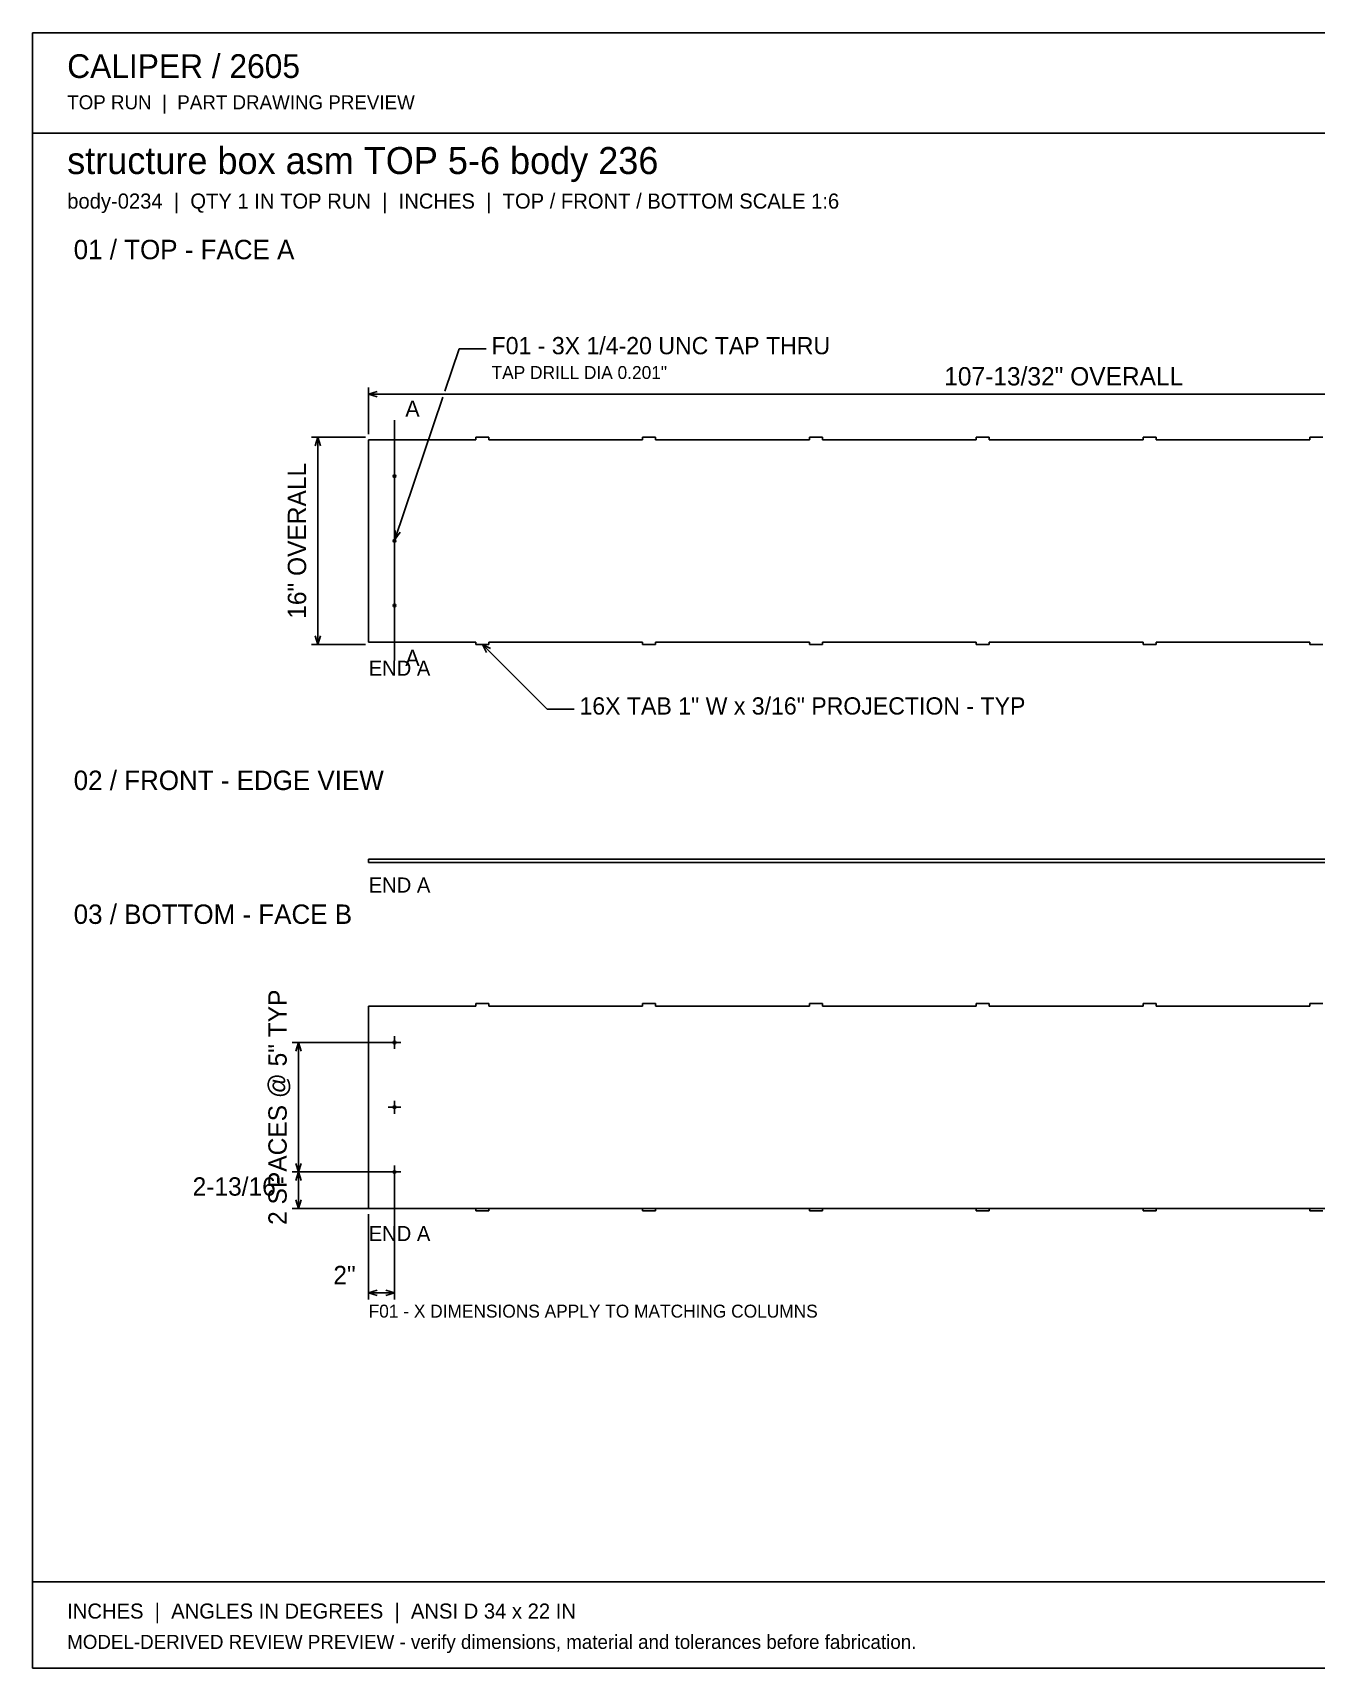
# Model space of a CAD drawing. Header units: inches. Extents: x 3 to 201, y 3 to 129.
# Drawn here: x 2.8 to 102, y 2.8 to 129.2 of the extents above; entities that cross this region are included whole.
import ezdxf
from ezdxf.enums import TextEntityAlignment as Align

# ---------------------------------------------------------------- set-up
doc = ezdxf.new("R2010")
doc.units = ezdxf.units.IN
doc.header["$MEASUREMENT"] = 0

msp = doc.modelspace()

# ---------------------------------------------------------------- linework, layer by layer
at = {"layer": 'ANNOTATION'}
for p, q in [((34.69, 101.49), (35.79, 104.75)), ((35.79, 104.75), (37.87, 104.75)), ((28.79, 98.17), (28.79, 101.75)), ((28.79, 101.25), (29.46, 101.46)), ((28.79, 101.25), (136.21, 101.25)), ((29.46, 101.04), (28.79, 101.25)), ((30.82, 90.01), (34.53, 101.01)), ((30.79, 99.25), (30.79, 80.67)), ((28.54, 97.92), (24.37, 97.92)), ((24.67, 97.25), (24.87, 97.92)), ((24.87, 97.92), (24.87, 81.92)), ((24.87, 97.92), (25.08, 97.25)), ((30.82, 90.01), (30.84, 90.71)), ((31.23, 90.58), (30.82, 90.01)), ((24.87, 81.92), (24.67, 82.58)), ((25.08, 82.58), (24.87, 81.92)), ((28.54, 81.92), (24.37, 81.92)), ((37.58, 81.92), (42.58, 76.92)), ((37.9, 81.3), (37.58, 81.92)), ((37.58, 81.92), (38.2, 81.59)), ((42.58, 76.92), (44.66, 76.92)), ((30.54, 51.17), (22.87, 51.17)), ((23.17, 50.5), (23.37, 51.17)), ((23.37, 51.17), (23.37, 41.17)), ((23.37, 51.17), (23.58, 50.5)), ((30.29, 51.17), (31.29, 51.17)), ((30.79, 51.67), (30.79, 50.67)), ((30.29, 46.17), (31.29, 46.17)), ((30.79, 46.67), (30.79, 45.67)), ((23.37, 41.17), (23.17, 41.83)), ((23.58, 41.83), (23.37, 41.17)), ((30.54, 41.17), (22.87, 41.17)), ((30.54, 41.17), (22.87, 41.17)), ((23.17, 40.5), (23.37, 41.17)), ((23.37, 41.17), (23.37, 38.35)), ((23.37, 41.17), (23.58, 40.5)), ((30.29, 41.17), (31.29, 41.17)), ((30.79, 41.67), (30.79, 40.67)), ((30.79, 40.92), (30.79, 31.33)), ((131.96, 38.35), (22.87, 38.35)), ((23.37, 38.35), (23.17, 39.02)), ((23.58, 39.02), (23.37, 38.35)), ((28.79, 37.92), (28.79, 31.33)), ((28.79, 31.83), (29.46, 32.04)), ((28.79, 31.83), (30.79, 31.83)), ((29.46, 31.62), (28.79, 31.83)), ((30.12, 32.04), (30.79, 31.83)), ((30.79, 31.83), (30.12, 31.62))]:
    msp.add_line(p, q, dxfattribs=at)
at = {"layer": 'OUTLINE'}
for p, q in [((2.83, 129.17), (201.17, 129.17)), ((2.83, 2.83), (2.83, 129.17)), ((2.83, 121.42), (201.17, 121.42)), ((37.08, 97.73), (28.79, 97.73)), ((28.79, 97.73), (28.79, 82.1)), ((38.08, 97.92), (37.08, 97.92)), ((37.08, 97.92), (37.08, 97.73)), ((38.08, 97.73), (38.08, 97.92)), ((49.96, 97.73), (38.08, 97.73)), ((50.96, 97.92), (49.96, 97.92)), ((49.96, 97.92), (49.96, 97.73)), ((50.96, 97.73), (50.96, 97.92)), ((62.85, 97.73), (50.96, 97.73)), ((63.85, 97.92), (62.85, 97.92)), ((62.85, 97.92), (62.85, 97.73)), ((63.85, 97.73), (63.85, 97.92)), ((75.74, 97.73), (63.85, 97.73)), ((76.74, 97.92), (75.74, 97.92)), ((75.74, 97.92), (75.74, 97.73)), ((76.74, 97.73), (76.74, 97.92)), ((88.63, 97.73), (76.74, 97.73)), ((89.63, 97.92), (88.63, 97.92)), ((88.63, 97.92), (88.63, 97.73)), ((89.63, 97.73), (89.63, 97.92)), ((101.51, 97.73), (89.63, 97.73)), ((102.51, 97.92), (101.51, 97.92)), ((101.51, 97.92), (101.51, 97.73)), ((28.79, 82.1), (37.08, 82.1)), ((37.08, 82.1), (37.08, 81.92)), ((37.08, 81.92), (38.08, 81.92)), ((38.08, 81.92), (38.08, 82.1)), ((38.08, 82.1), (49.96, 82.1)), ((49.96, 82.1), (49.96, 81.92)), ((49.96, 81.92), (50.96, 81.92)), ((50.96, 81.92), (50.96, 82.1)), ((50.96, 82.1), (62.85, 82.1)), ((62.85, 82.1), (62.85, 81.92)), ((62.85, 81.92), (63.85, 81.92)), ((63.85, 81.92), (63.85, 82.1)), ((63.85, 82.1), (75.74, 82.1)), ((75.74, 82.1), (75.74, 81.92)), ((75.74, 81.92), (76.74, 81.92)), ((76.74, 81.92), (76.74, 82.1)), ((76.74, 82.1), (88.63, 82.1)), ((88.63, 82.1), (88.63, 81.92)), ((88.63, 81.92), (89.63, 81.92)), ((89.63, 81.92), (89.63, 82.1)), ((89.63, 82.1), (101.51, 82.1)), ((101.51, 82.1), (101.51, 81.92)), ((101.51, 81.92), (102.51, 81.92)), ((28.79, 65.33), (136.14, 65.33)), ((28.79, 65.08), (28.79, 65.33)), ((136.21, 65.08), (28.79, 65.08)), ((37.08, 53.98), (28.79, 53.98)), ((28.79, 53.98), (28.79, 38.35)), ((38.08, 54.17), (37.08, 54.17)), ((37.08, 54.17), (37.08, 53.98)), ((38.08, 53.98), (38.08, 54.17)), ((49.96, 53.98), (38.08, 53.98)), ((50.96, 54.17), (49.96, 54.17)), ((49.96, 54.17), (49.96, 53.98)), ((50.96, 53.98), (50.96, 54.17)), ((62.85, 53.98), (50.96, 53.98)), ((63.85, 54.17), (62.85, 54.17)), ((62.85, 54.17), (62.85, 53.98)), ((63.85, 53.98), (63.85, 54.17)), ((75.74, 53.98), (63.85, 53.98)), ((76.74, 54.17), (75.74, 54.17)), ((75.74, 54.17), (75.74, 53.98)), ((76.74, 53.98), (76.74, 54.17)), ((88.63, 53.98), (76.74, 53.98)), ((89.63, 54.17), (88.63, 54.17)), ((88.63, 54.17), (88.63, 53.98)), ((89.63, 53.98), (89.63, 54.17)), ((101.51, 53.98), (89.63, 53.98)), ((102.51, 54.17), (101.51, 54.17)), ((101.51, 54.17), (101.51, 53.98)), ((28.79, 38.35), (37.08, 38.35)), ((37.08, 38.35), (37.08, 38.17)), ((37.08, 38.17), (38.08, 38.17)), ((38.08, 38.17), (38.08, 38.35)), ((38.08, 38.35), (49.96, 38.35)), ((49.96, 38.35), (49.96, 38.17)), ((49.96, 38.17), (50.96, 38.17)), ((50.96, 38.17), (50.96, 38.35)), ((50.96, 38.35), (62.85, 38.35)), ((62.85, 38.35), (62.85, 38.17)), ((62.85, 38.17), (63.85, 38.17)), ((63.85, 38.17), (63.85, 38.35)), ((63.85, 38.35), (75.74, 38.35)), ((75.74, 38.35), (75.74, 38.17)), ((75.74, 38.17), (76.74, 38.17)), ((76.74, 38.17), (76.74, 38.35)), ((76.74, 38.35), (88.63, 38.35)), ((88.63, 38.35), (88.63, 38.17)), ((88.63, 38.17), (89.63, 38.17)), ((89.63, 38.17), (89.63, 38.35)), ((89.63, 38.35), (101.51, 38.35)), ((101.51, 38.35), (101.51, 38.17)), ((101.51, 38.17), (102.51, 38.17)), ((2.83, 9.5), (201.17, 9.5)), ((201.17, 2.83), (2.83, 2.83))]:
    msp.add_line(p, q, dxfattribs=at)
for centre in [(30.79, 94.92), (30.79, 89.92), (30.79, 84.92), (30.79, 51.17), (30.79, 46.17), (30.79, 41.17)]:
    msp.add_circle(centre, 0.1, dxfattribs=at)

# ---------------------------------------------------------------- texts
at = {"layer": 'ANNOTATION'}
for s, height, p in [('CALIPER / 2605', 1.8333, (5.5, 125.67)), ('TOP RUN  |  PART DRAWING PREVIEW', 1.0833, (5.5, 123.25)), ('structure box asm TOP 5-6 body 236', 2.0833, (5.5, 118.25)), ('body-0234  |  QTY 1 IN TOP RUN  |  INCHES  |  TOP / FRONT / BOTTOM SCALE 1:6', 1.1667, (5.5, 115.58)), ('01 / TOP - FACE A', 1.5, (6, 111.67)), ('F01 - 3X 1/4-20 UNC TAP THRU', 1.3333, (38.29, 104.33)), ('TAP DRILL DIA 0.201"', 1, (38.29, 102.42)), ('A', 1.25, (31.62, 99.5)), ('A', 1.25, (31.62, 80.25)), ('END A', 1.167, (28.79, 79.5)), ('16X TAB 1" W x 3/16" PROJECTION - TYP', 1.3333, (45.08, 76.5)), ('02 / FRONT - EDGE VIEW', 1.5, (6, 70.67)), ('END A', 1.167, (28.79, 62.75)), ('03 / BOTTOM - FACE B', 1.5, (6, 60.33)), ('END A', 1.167, (28.79, 35.83)), ('F01 - X DIMENSIONS APPLY TO MATCHING COLUMNS', 1, (28.79, 29.92)), ('INCHES  |  ANGLES IN DEGREES  |  ANSI D 34 x 22 IN', 1.1667, (5.5, 6.67)), ('MODEL-DERIVED REVIEW PREVIEW - verify dimensions, material and tolerances before fabrication.', 1.0833, (5.5, 4.33))]:
    msp.add_text(s, height=height, dxfattribs=at).set_placement(p)
msp.add_text('107-13/32" OVERALL', height=1.4167, dxfattribs=at).set_placement((82.5, 101.92), align=Align.CENTER)
for s, p in [('16" OVERALL', (23.96, 89.92)), ('2 SPACES @ 5" TYP', (22.46, 46.17))]:
    msp.add_text(s, height=1.4167, rotation=90, dxfattribs=at).set_placement(p, align=Align.CENTER)
for s, p in [('2-13/16"', (22.29, 39.34)), ('2"', (27.79, 32.5))]:
    msp.add_text(s, height=1.417, dxfattribs=at).set_placement(p, align=Align.RIGHT)

doc.saveas('drawing.dxf')
